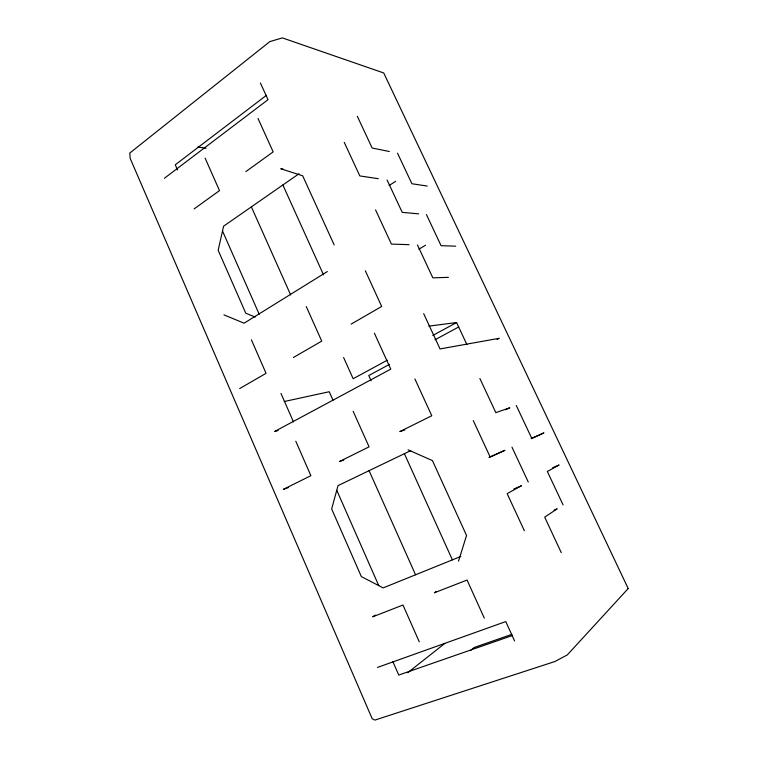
<?xml version="1.0" encoding="UTF-8"?>
<svg xmlns="http://www.w3.org/2000/svg" width="758" height="758" viewBox="0 0 758 758"><rect width="100%" height="100%" fill="white"/><g stroke="black" fill="none" stroke-linecap="round" stroke-linejoin="round"><path stroke-width="1.14" d="M458.505 561.157L466.549 535.48L432.439 460.608L408.079 449.826M470.443 650.61L474.044 647.55L511.868 634.351M407.719 672.716L444.775 643.438M266.494 95.271L175.259 164.799L177.505 169.925M164.42 178.253L268.019 99.686L260.411 83.001M194.067 208.952L219.498 190.609L205.134 158.157M245.848 171.602L273.155 151.894L258.004 118.447M299.031 173.743L223.61 226.168L218.162 250.273L245.772 313.206L255.247 317.062M436.295 591.505L434.4 592.775L467.061 580.05L484.305 618.121M389.119 185.539L395.638 181.304M375.447 615.06L372.69 616.822L402.972 605.026L419.25 641.789M327.342 271.554L244.104 323.202L223.923 314.864M418.88 249.221L425.579 245.204M239.67 388.579L266.049 373.315L251.391 339.83M293.393 357.511L321.733 341.119L306.26 306.554M351.144 324.111L381.681 306.45L365.318 270.748M387.281 360.192L353.152 378.735L343.601 357.501M432.79 335.462L456.581 322.538L466.928 344.653M389.451 364.371L368.748 375.551L371.098 380.762M434.988 339.783L458.789 326.925M497.106 339.404L499.209 338.314L440.038 348.926L423.675 313.641M410.779 450.612L338.04 485.613L331.653 508.931L361.339 576.592L383.16 587.905L460.873 556.438M505.643 409.746L509.698 407.804L495.846 412.655L479.871 378.479M488.957 457.576L504.932 450.299L490.123 456.913L473.257 420.557M531.197 438.692L543.922 432.903L531.746 438.332L516.293 405.502M552.648 467.781L559.091 464.986L547.342 471.467L563.08 504.904M513.896 489.005L521.457 485.745L507.149 493.638L524.356 530.733M553.994 510.153L557.149 508.855L544.699 517.164L561.29 552.686M377.503 667.419L505.775 621.579L514.616 640.984M288.485 487.527L283.34 489.355L310.884 475.692L295.8 441.241M512.247 635.564L398.755 675.056L392.852 661.582M343.772 460.059L339.442 461.537L369.07 446.841L353.133 411.253M404.867 429.966L399.826 431.596L431.776 415.744L414.91 378.943M278.139 430.553L274.709 431.444L390.768 369.146L374.395 333.198M284.203 401.541L329.228 391.734L332.999 400.186M428.857 326.13L456.581 322.538M448.423 277.343L432.846 277.854L417.459 244.948M409.064 244.673L391.431 244.104L375.542 209.852M455.643 246.17L441.08 245.696L426.432 214.59M418.615 213.86L402.214 212.335L387.111 180.025M283.122 169.081L280.782 168.74L302.688 175.809L334.164 244.891M378.308 178.698L359.813 175.922L344.227 142.314M427.228 186.051L411.916 183.749L397.524 153.182M197.866 146.986L206.053 148.265M389.328 151.505L372.15 148.009L357.321 116.287M511.972 447.154L528.25 481.993M282.876 184.971L323.505 274.813M404.384 453.691L452.393 559.868M251.372 206.868L290.665 294.928M369.089 470.671L415.555 574.791M222.52 231.019L259.189 314.238M336.76 490.293L378.754 585.621M280.991 393.468L293.46 421.874M628.202 588.54L567.316 654.921L554.828 661.554L374.888 720.1L372.178 718.688L130.177 158.403L129.798 153.04L269.829 41.605L282.383 37.9L383.719 72.957L628.202 588.54"/></g></svg>
